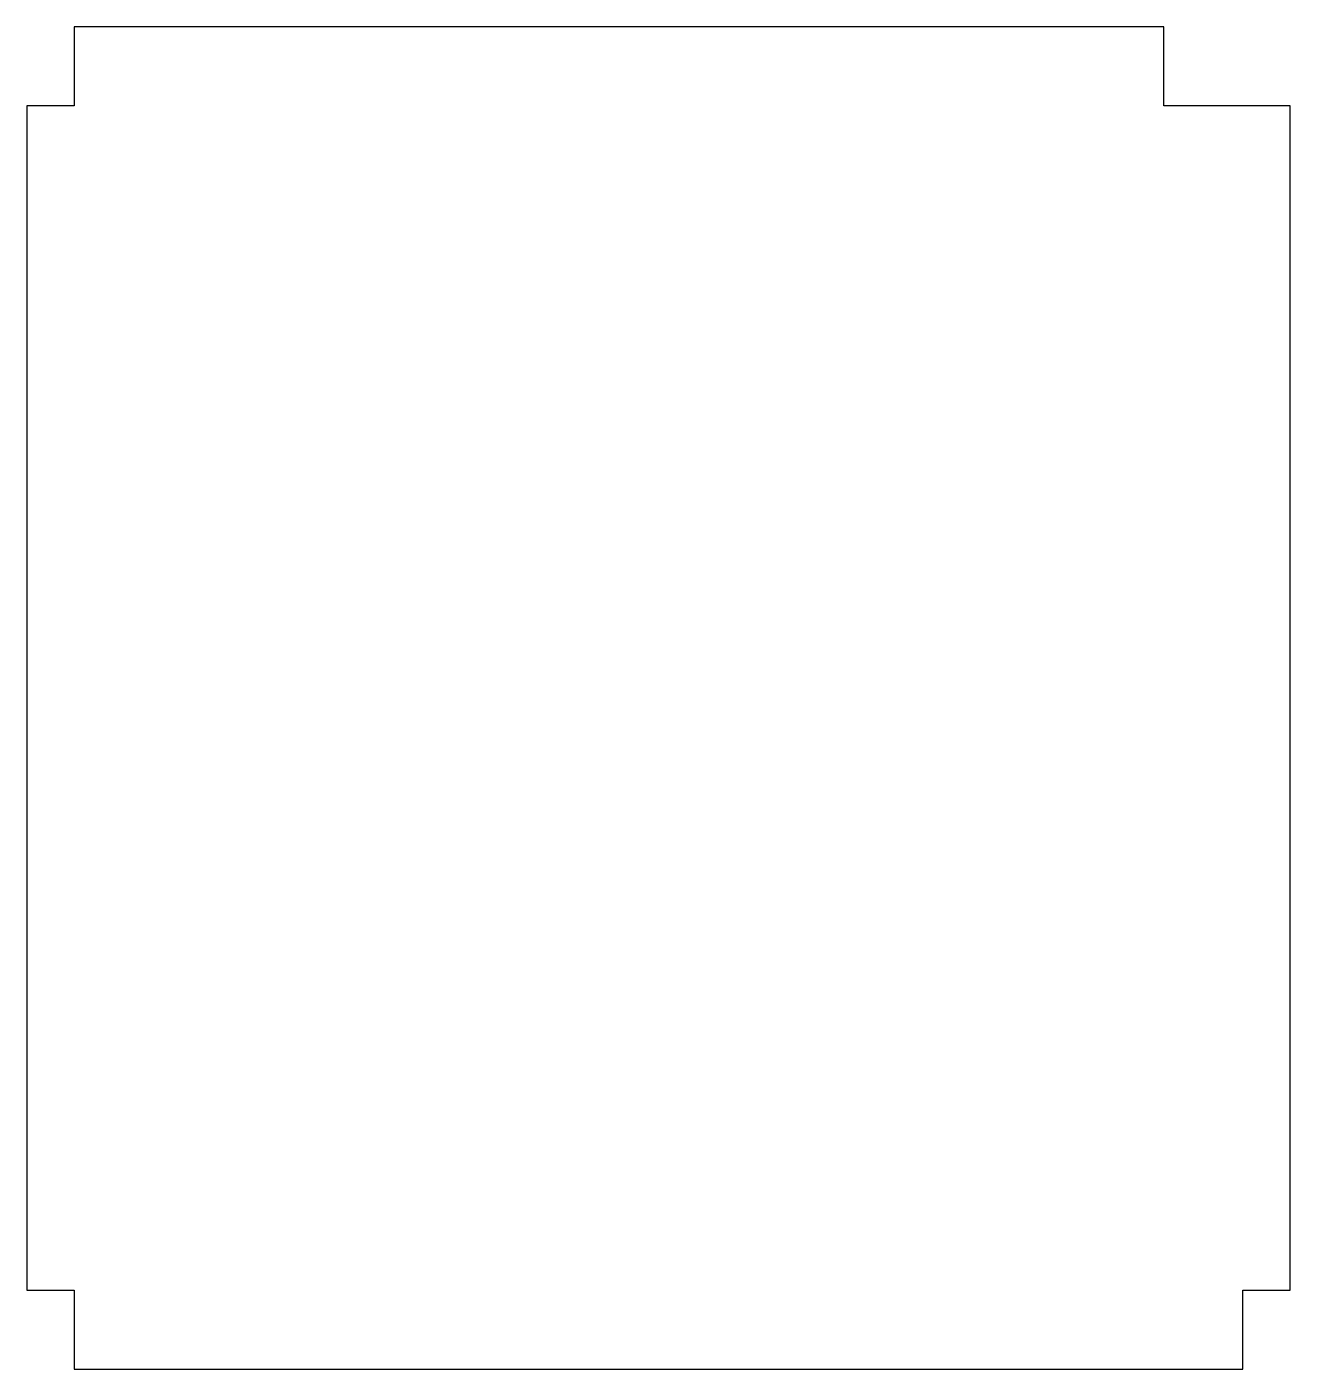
# Model space of a CAD drawing. Header units: inches. Extents: x 0 to 4, y -4 to 0.25.
import ezdxf

# ---------------------------------------------------------------- set-up
doc = ezdxf.new("R2010")
doc.units = ezdxf.units.IN
doc.header["$MEASUREMENT"] = 0

msp = doc.modelspace()

# ---------------------------------------------------------------- linework, layer by layer
for points in [[(3.85, 0), (3.6, 0), (3.6, 0.25), (0.15, 0.25), (0.15, 0), (0, 0), (0, -3.75), (0.15, -3.75), (0.15, -4), (3.85, -4), (3.85, -3.75), (4, -3.75), (4, 0)], [(4, 0), (3.85, 0), (3.6, 0), (3.6, 0.25), (0.15, 0.25), (0.15, 0), (0, 0), (0, -3.75), (0.15, -3.75), (0.15, -4), (3.85, -4), (3.85, -3.75), (4, -3.75)]]:
    msp.add_lwpolyline(points, close=True)
msp.add_lwpolyline([(3.85, 0), (3.6, 0), (3.6, 0.25), (0.15, 0.25), (0.15, 0)])

doc.saveas('drawing.dxf')
